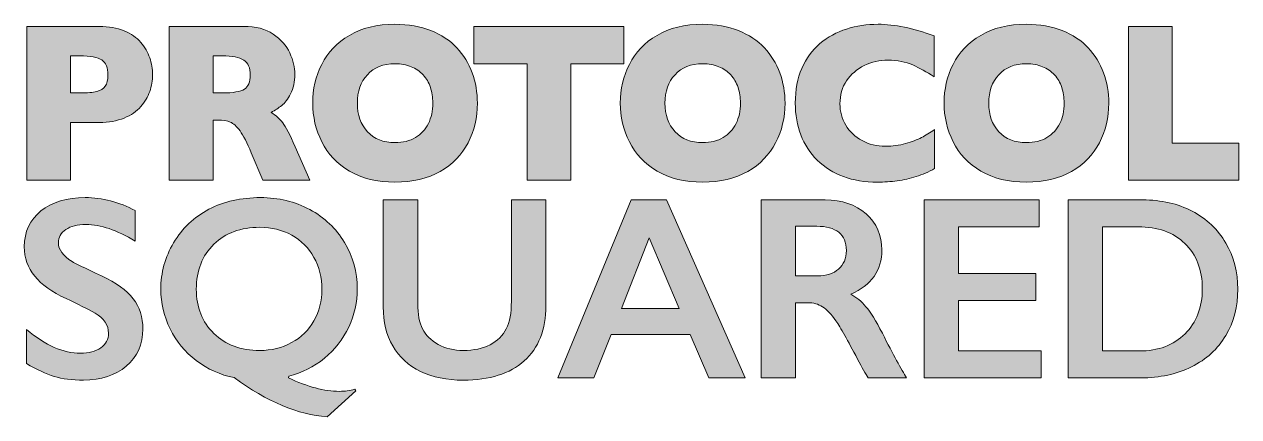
# Model space of a CAD drawing. Header units: inches. Extents: x 16 to 211, y -64 to -1.
import ezdxf

# ---------------------------------------------------------------- set-up
doc = ezdxf.new("R2010")
doc.units = ezdxf.units.IN
doc.header["$MEASUREMENT"] = 0
doc.layers.add('Layer 1', color=7, linetype='Continuous')

# ---------------------------------------------------------------- blocks, each defined once
blk = doc.blocks.new('block 2')
at = {"layer": 'Layer 1', "true_color": 0xffffff}
h = blk.add_hatch(color=7, dxfattribs=at)
h.dxf.hatch_style = 2
edge = h.paths.add_edge_path()
edge.add_spline(control_points=[(36.15, -9.2), (36.15, -10.12), (36, -11.02), (35.7, -11.89), (35.4, -12.77), (34.92, -13.58), (34.26, -14.34), (33.6, -15.09), (32.7, -15.71), (31.57, -16.18), (30.44, -16.65), (29.12, -16.88), (27.59, -16.88), (27.59, -16.88), (22.97, -16.88), (22.97, -16.88), (22.97, -16.88), (22.97, -26.17), (22.97, -26.17), (22.97, -26.17), (15.93, -26.17), (15.93, -26.17), (15.93, -26.17), (15.93, -1.42), (15.93, -1.42), (15.93, -1.42), (27.59, -1.42), (27.59, -1.42), (29.12, -1.42), (30.44, -1.66), (31.57, -2.13), (32.7, -2.61), (33.6, -3.23), (34.26, -3.99), (34.92, -4.75), (35.4, -5.58), (35.7, -6.47), (36, -7.36), (36.15, -8.27), (36.15, -9.2)], knot_values=[0, 0, 0, 0, 1, 1, 1, 2, 2, 2, 3, 3, 3, 4, 4, 4, 5, 5, 5, 6, 6, 6, 7, 7, 7, 8, 8, 8, 9, 9, 9, 10, 10, 10, 11, 11, 11, 12, 12, 12, 13, 13, 13, 13], degree=3, periodic=1)
edge = h.paths.add_edge_path()
edge.add_spline(control_points=[(28.97, -9.24), (28.97, -8.06), (28.64, -7.25), (27.98, -6.82), (27.33, -6.39), (26.15, -6.17), (24.46, -6.17), (24.46, -6.17), (22.97, -6.17), (22.97, -6.17), (22.97, -6.17), (22.97, -12.13), (22.97, -12.13), (22.97, -12.13), (24.49, -12.13), (24.49, -12.13), (25.66, -12.13), (26.56, -12.05), (27.18, -11.9), (27.81, -11.75), (28.27, -11.46), (28.55, -11.04), (28.83, -10.63), (28.97, -10.02), (28.97, -9.24)], knot_values=[0, 0, 0, 0, 1, 1, 1, 2, 2, 2, 3, 3, 3, 4, 4, 4, 5, 5, 5, 6, 6, 6, 7, 7, 7, 8, 8, 8, 8], degree=3, periodic=1)
h = blk.add_hatch(color=7, dxfattribs=at)
h.dxf.hatch_style = 2
edge = h.paths.add_edge_path()
edge.add_spline(control_points=[(61.45, -26.17), (61.45, -26.17), (53.89, -26.17), (53.89, -26.17), (53.89, -26.17), (52.05, -21.77), (52.05, -21.77), (51.38, -20.17), (50.77, -18.99), (50.23, -18.25), (49.7, -17.5), (49.17, -17.03), (48.66, -16.82), (48.15, -16.61), (47.49, -16.51), (46.68, -16.51), (46.68, -16.51), (45.89, -16.51), (45.89, -16.51), (45.89, -16.51), (45.89, -26.17), (45.89, -26.17), (45.89, -26.17), (38.85, -26.17), (38.85, -26.17), (38.85, -26.17), (38.85, -1.42), (38.85, -1.42), (38.85, -1.42), (50.82, -1.42), (50.82, -1.42), (52.76, -1.42), (54.34, -1.83), (55.57, -2.67), (56.81, -3.5), (57.7, -4.51), (58.24, -5.7), (58.79, -6.89), (59.06, -8.02), (59.06, -9.1), (59.06, -10.35), (58.83, -11.4), (58.38, -12.27), (57.92, -13.13), (57.44, -13.76), (56.94, -14.15), (56.43, -14.54), (55.87, -14.92), (55.24, -15.27), (55.99, -15.74), (56.61, -16.29), (57.1, -16.93), (57.59, -17.56), (58.25, -18.85), (59.1, -20.79), (59.1, -20.79), (61.45, -26.17), (61.45, -26.17)], knot_values=[0, 0, 0, 0, 1, 1, 1, 2, 2, 2, 3, 3, 3, 4, 4, 4, 5, 5, 5, 6, 6, 6, 7, 7, 7, 8, 8, 8, 9, 9, 9, 10, 10, 10, 11, 11, 11, 12, 12, 12, 13, 13, 13, 14, 14, 14, 15, 15, 15, 16, 16, 16, 17, 17, 17, 18, 18, 18, 19, 19, 19, 19], degree=3, periodic=1)
edge = h.paths.add_edge_path()
edge.add_spline(control_points=[(51.89, -9.24), (51.89, -8.1), (51.53, -7.3), (50.82, -6.85), (50.12, -6.39), (48.97, -6.17), (47.37, -6.17), (47.37, -6.17), (45.89, -6.17), (45.89, -6.17), (45.89, -6.17), (45.89, -12.13), (45.89, -12.13), (45.89, -12.13), (47.4, -12.13), (47.4, -12.13), (49.12, -12.13), (50.3, -11.93), (50.93, -11.53), (51.57, -11.13), (51.89, -10.37), (51.89, -9.24)], knot_values=[0, 0, 0, 0, 1, 1, 1, 2, 2, 2, 3, 3, 3, 4, 4, 4, 5, 5, 5, 6, 6, 6, 7, 7, 7, 7], degree=3, periodic=1)
h = blk.add_hatch(color=7, dxfattribs=at)
h.dxf.hatch_style = 2
edge = h.paths.add_edge_path()
edge.add_spline(control_points=[(88.43, -13.77), (88.43, -16.08), (87.93, -18.21), (86.92, -20.15), (85.92, -22.09), (84.42, -23.63), (82.43, -24.77), (80.44, -25.92), (78.02, -26.49), (75.17, -26.49), (72.29, -26.49), (69.84, -25.89), (67.84, -24.7), (65.84, -23.51), (64.36, -21.95), (63.39, -20.01), (62.42, -18.07), (61.93, -15.99), (61.93, -13.77), (61.93, -11.55), (62.41, -9.47), (63.38, -7.53), (64.35, -5.6), (65.83, -4.04), (67.83, -2.86), (69.84, -1.67), (72.29, -1.08), (75.17, -1.08), (77.33, -1.08), (79.25, -1.42), (80.94, -2.1), (82.63, -2.77), (84.02, -3.69), (85.11, -4.86), (86.2, -6.02), (87.02, -7.37), (87.59, -8.91), (88.15, -10.45), (88.43, -12.07), (88.43, -13.77)], knot_values=[0, 0, 0, 0, 1, 1, 1, 2, 2, 2, 3, 3, 3, 4, 4, 4, 5, 5, 5, 6, 6, 6, 7, 7, 7, 8, 8, 8, 9, 9, 9, 10, 10, 10, 11, 11, 11, 12, 12, 12, 13, 13, 13, 13], degree=3, periodic=1)
edge = h.paths.add_edge_path()
edge.add_spline(control_points=[(81.25, -13.77), (81.25, -12.85), (81.12, -12), (80.87, -11.23), (80.61, -10.46), (80.22, -9.8), (79.69, -9.23), (79.17, -8.67), (78.53, -8.22), (77.78, -7.91), (77.03, -7.59), (76.16, -7.44), (75.17, -7.44), (73.28, -7.44), (71.8, -8.02), (70.72, -9.19), (69.65, -10.35), (69.11, -11.88), (69.11, -13.77), (69.11, -15.67), (69.65, -17.2), (70.73, -18.37), (71.82, -19.55), (73.3, -20.13), (75.17, -20.13), (76.46, -20.13), (77.56, -19.86), (78.47, -19.32), (79.38, -18.78), (80.07, -18.03), (80.54, -17.07), (81.02, -16.11), (81.25, -15.01), (81.25, -13.77)], knot_values=[0, 0, 0, 0, 1, 1, 1, 2, 2, 2, 3, 3, 3, 4, 4, 4, 5, 5, 5, 6, 6, 6, 7, 7, 7, 8, 8, 8, 9, 9, 9, 10, 10, 10, 11, 11, 11, 11], degree=3, periodic=1)
h = blk.add_hatch(color=7, dxfattribs=at)
h.dxf.hatch_style = 2
h.paths.add_polyline_path([(112.02, -7.44), (103.46, -7.44), (103.46, -26.17), (96.44, -26.17), (96.44, -7.44), (87.88, -7.44), (87.88, -1.42), (112.02, -1.42)])
h = blk.add_hatch(color=7, dxfattribs=at)
h.dxf.hatch_style = 2
edge = h.paths.add_edge_path()
edge.add_spline(control_points=[(137.93, -13.77), (137.93, -16.08), (137.43, -18.21), (136.42, -20.15), (135.42, -22.09), (133.92, -23.63), (131.93, -24.77), (129.95, -25.92), (127.53, -26.49), (124.67, -26.49), (121.79, -26.49), (119.35, -25.89), (117.35, -24.7), (115.35, -23.51), (113.86, -21.95), (112.89, -20.01), (111.92, -18.07), (111.43, -15.99), (111.43, -13.77), (111.43, -11.55), (111.92, -9.47), (112.88, -7.53), (113.85, -5.6), (115.33, -4.04), (117.34, -2.86), (119.34, -1.67), (121.79, -1.08), (124.67, -1.08), (126.83, -1.08), (128.75, -1.42), (130.44, -2.1), (132.13, -2.77), (133.52, -3.69), (134.61, -4.86), (135.7, -6.02), (136.53, -7.37), (137.09, -8.91), (137.65, -10.45), (137.93, -12.07), (137.93, -13.77)], knot_values=[0, 0, 0, 0, 1, 1, 1, 2, 2, 2, 3, 3, 3, 4, 4, 4, 5, 5, 5, 6, 6, 6, 7, 7, 7, 8, 8, 8, 9, 9, 9, 10, 10, 10, 11, 11, 11, 12, 12, 12, 13, 13, 13, 13], degree=3, periodic=1)
edge = h.paths.add_edge_path()
edge.add_spline(control_points=[(130.76, -13.77), (130.76, -12.85), (130.63, -12), (130.37, -11.23), (130.11, -10.46), (129.72, -9.8), (129.2, -9.23), (128.67, -8.67), (128.04, -8.22), (127.29, -7.91), (126.53, -7.59), (125.66, -7.44), (124.67, -7.44), (122.79, -7.44), (121.31, -8.02), (120.23, -9.19), (119.15, -10.35), (118.61, -11.88), (118.61, -13.77), (118.61, -15.67), (119.15, -17.2), (120.24, -18.37), (121.32, -19.55), (122.8, -20.13), (124.67, -20.13), (125.97, -20.13), (127.07, -19.86), (127.98, -19.32), (128.89, -18.78), (129.58, -18.03), (130.05, -17.07), (130.52, -16.11), (130.76, -15.01), (130.76, -13.77)], knot_values=[0, 0, 0, 0, 1, 1, 1, 2, 2, 2, 3, 3, 3, 4, 4, 4, 5, 5, 5, 6, 6, 6, 7, 7, 7, 8, 8, 8, 9, 9, 9, 10, 10, 10, 11, 11, 11, 11], degree=3, periodic=1)
h = blk.add_hatch(color=7, dxfattribs=at)
h.dxf.hatch_style = 2
edge = h.paths.add_edge_path()
edge.add_spline(control_points=[(162.01, -24.31), (161.04, -24.85), (160.06, -25.27), (159.05, -25.6), (158.04, -25.92), (157.02, -26.15), (155.99, -26.28), (154.96, -26.42), (153.9, -26.49), (152.8, -26.49), (150.76, -26.49), (148.94, -26.19), (147.33, -25.6), (145.72, -25), (144.32, -24.12), (143.13, -22.96), (141.95, -21.8), (141.06, -20.44), (140.47, -18.89), (139.88, -17.34), (139.59, -15.63), (139.59, -13.77), (139.59, -11.64), (139.94, -9.78), (140.63, -8.18), (141.33, -6.58), (142.3, -5.25), (143.56, -4.19), (144.81, -3.13), (146.23, -2.34), (147.83, -1.84), (149.44, -1.33), (151.12, -1.08), (152.9, -1.08), (155.55, -1.08), (158.55, -1.7), (161.91, -2.95), (161.91, -2.95), (161.91, -9.52), (161.91, -9.52), (160.75, -8.76), (159.61, -8.13), (158.48, -7.62), (157.35, -7.12), (156.02, -6.86), (154.5, -6.86), (153.14, -6.86), (151.87, -7.15), (150.69, -7.72), (149.51, -8.29), (148.56, -9.11), (147.84, -10.17), (147.12, -11.23), (146.77, -12.47), (146.77, -13.88), (146.77, -15.13), (147.08, -16.28), (147.71, -17.32), (148.34, -18.36), (149.21, -19.19), (150.33, -19.8), (151.45, -20.41), (152.71, -20.72), (154.11, -20.72), (155.24, -20.72), (156.32, -20.58), (157.33, -20.28), (158.34, -19.99), (159.19, -19.67), (159.88, -19.31), (160.57, -18.95), (161.28, -18.53), (162.01, -18.04), (162.01, -18.04), (162.01, -24.31), (162.01, -24.31)], knot_values=[0, 0, 0, 0, 1, 1, 1, 2, 2, 2, 3, 3, 3, 4, 4, 4, 5, 5, 5, 6, 6, 6, 7, 7, 7, 8, 8, 8, 9, 9, 9, 10, 10, 10, 11, 11, 11, 12, 12, 12, 13, 13, 13, 14, 14, 14, 15, 15, 15, 16, 16, 16, 17, 17, 17, 18, 18, 18, 19, 19, 19, 20, 20, 20, 21, 21, 21, 22, 22, 22, 23, 23, 23, 24, 24, 24, 25, 25, 25, 25], degree=3, periodic=1)
h = blk.add_hatch(color=7, dxfattribs=at)
h.dxf.hatch_style = 2
edge = h.paths.add_edge_path()
edge.add_spline(control_points=[(190.03, -13.77), (190.03, -16.08), (189.53, -18.21), (188.52, -20.15), (187.52, -22.09), (186.02, -23.63), (184.03, -24.77), (182.05, -25.92), (179.62, -26.49), (176.77, -26.49), (173.89, -26.49), (171.44, -25.89), (169.45, -24.7), (167.45, -23.51), (165.96, -21.95), (164.99, -20.01), (164.02, -18.07), (163.53, -15.99), (163.53, -13.77), (163.53, -11.55), (164.01, -9.47), (164.98, -7.53), (165.95, -5.6), (167.43, -4.04), (169.44, -2.86), (171.44, -1.67), (173.89, -1.08), (176.77, -1.08), (178.93, -1.08), (180.85, -1.42), (182.54, -2.1), (184.23, -2.77), (185.62, -3.69), (186.71, -4.86), (187.8, -6.02), (188.63, -7.37), (189.19, -8.91), (189.75, -10.45), (190.03, -12.07), (190.03, -13.77)], knot_values=[0, 0, 0, 0, 1, 1, 1, 2, 2, 2, 3, 3, 3, 4, 4, 4, 5, 5, 5, 6, 6, 6, 7, 7, 7, 8, 8, 8, 9, 9, 9, 10, 10, 10, 11, 11, 11, 12, 12, 12, 13, 13, 13, 13], degree=3, periodic=1)
edge = h.paths.add_edge_path()
edge.add_spline(control_points=[(182.85, -13.77), (182.85, -12.85), (182.72, -12), (182.47, -11.23), (182.21, -10.46), (181.82, -9.8), (181.3, -9.23), (180.77, -8.67), (180.14, -8.22), (179.38, -7.91), (178.63, -7.59), (177.76, -7.44), (176.77, -7.44), (174.89, -7.44), (173.4, -8.02), (172.33, -9.19), (171.25, -10.35), (170.71, -11.88), (170.71, -13.77), (170.71, -15.67), (171.25, -17.2), (172.33, -18.37), (173.42, -19.55), (174.9, -20.13), (176.77, -20.13), (178.06, -20.13), (179.17, -19.86), (180.07, -19.32), (180.98, -18.78), (181.67, -18.03), (182.15, -17.07), (182.62, -16.11), (182.85, -15.01), (182.85, -13.77)], knot_values=[0, 0, 0, 0, 1, 1, 1, 2, 2, 2, 3, 3, 3, 4, 4, 4, 5, 5, 5, 6, 6, 6, 7, 7, 7, 8, 8, 8, 9, 9, 9, 10, 10, 10, 11, 11, 11, 11], degree=3, periodic=1)
h = blk.add_hatch(color=7, dxfattribs=at)
h.dxf.hatch_style = 2
h.paths.add_polyline_path([(210.94, -26.17), (193.2, -26.17), (193.2, -1.42), (200.24, -1.42), (200.24, -20.24), (210.94, -20.24)])
at = {"layer": 'Layer 1', "lineweight": 0}
for points in [[(112.02, -7.44), (103.46, -7.44), (103.46, -26.17), (96.44, -26.17), (96.44, -7.44), (87.88, -7.44), (87.88, -1.42), (112.02, -1.42), (112.02, -7.44)], [(210.94, -26.17), (193.2, -26.17), (193.2, -1.42), (200.24, -1.42), (200.24, -20.24), (210.94, -20.24), (210.94, -26.17)]]:
    blk.add_lwpolyline(points, dxfattribs=at)
for points, knots in [([(36.15, -9.2), (36.15, -10.12), (36, -11.02), (35.7, -11.89), (35.4, -12.77), (34.92, -13.58), (34.26, -14.34), (33.6, -15.09), (32.7, -15.71), (31.57, -16.18), (30.44, -16.65), (29.12, -16.88), (27.59, -16.88), (27.59, -16.88), (22.97, -16.88), (22.97, -16.88), (22.97, -16.88), (22.97, -26.17), (22.97, -26.17), (22.97, -26.17), (15.93, -26.17), (15.93, -26.17), (15.93, -26.17), (15.93, -1.42), (15.93, -1.42), (15.93, -1.42), (27.59, -1.42), (27.59, -1.42), (29.12, -1.42), (30.44, -1.66), (31.57, -2.13), (32.7, -2.61), (33.6, -3.23), (34.26, -3.99), (34.92, -4.75), (35.4, -5.58), (35.7, -6.47), (36, -7.36), (36.15, -8.27), (36.15, -9.2)], [0, 0, 0, 0, 1, 1, 1, 2, 2, 2, 3, 3, 3, 4, 4, 4, 5, 5, 5, 6, 6, 6, 7, 7, 7, 8, 8, 8, 9, 9, 9, 10, 10, 10, 11, 11, 11, 12, 12, 12, 13, 13, 13, 13]), ([(61.45, -26.17), (61.45, -26.17), (53.89, -26.17), (53.89, -26.17), (53.89, -26.17), (52.05, -21.77), (52.05, -21.77), (51.38, -20.17), (50.77, -18.99), (50.23, -18.25), (49.7, -17.5), (49.17, -17.03), (48.66, -16.82), (48.15, -16.61), (47.49, -16.51), (46.68, -16.51), (46.68, -16.51), (45.89, -16.51), (45.89, -16.51), (45.89, -16.51), (45.89, -26.17), (45.89, -26.17), (45.89, -26.17), (38.85, -26.17), (38.85, -26.17), (38.85, -26.17), (38.85, -1.42), (38.85, -1.42), (38.85, -1.42), (50.82, -1.42), (50.82, -1.42), (52.76, -1.42), (54.34, -1.83), (55.57, -2.67), (56.81, -3.5), (57.7, -4.51), (58.24, -5.7), (58.79, -6.89), (59.06, -8.02), (59.06, -9.1), (59.06, -10.35), (58.83, -11.4), (58.38, -12.27), (57.92, -13.13), (57.44, -13.76), (56.94, -14.15), (56.43, -14.54), (55.87, -14.92), (55.24, -15.27), (55.99, -15.74), (56.61, -16.29), (57.1, -16.93), (57.59, -17.56), (58.25, -18.85), (59.1, -20.79), (59.1, -20.79), (61.45, -26.17), (61.45, -26.17)], [0, 0, 0, 0, 1, 1, 1, 2, 2, 2, 3, 3, 3, 4, 4, 4, 5, 5, 5, 6, 6, 6, 7, 7, 7, 8, 8, 8, 9, 9, 9, 10, 10, 10, 11, 11, 11, 12, 12, 12, 13, 13, 13, 14, 14, 14, 15, 15, 15, 16, 16, 16, 17, 17, 17, 18, 18, 18, 19, 19, 19, 19]), ([(88.43, -13.77), (88.43, -16.08), (87.93, -18.21), (86.92, -20.15), (85.92, -22.09), (84.42, -23.63), (82.43, -24.77), (80.44, -25.92), (78.02, -26.49), (75.17, -26.49), (72.29, -26.49), (69.84, -25.89), (67.84, -24.7), (65.84, -23.51), (64.36, -21.95), (63.39, -20.01), (62.42, -18.07), (61.93, -15.99), (61.93, -13.77), (61.93, -11.55), (62.41, -9.47), (63.38, -7.53), (64.35, -5.6), (65.83, -4.04), (67.83, -2.86), (69.84, -1.67), (72.29, -1.08), (75.17, -1.08), (77.33, -1.08), (79.25, -1.42), (80.94, -2.1), (82.63, -2.77), (84.02, -3.69), (85.11, -4.86), (86.2, -6.02), (87.02, -7.37), (87.59, -8.91), (88.15, -10.45), (88.43, -12.07), (88.43, -13.77)], [0, 0, 0, 0, 1, 1, 1, 2, 2, 2, 3, 3, 3, 4, 4, 4, 5, 5, 5, 6, 6, 6, 7, 7, 7, 8, 8, 8, 9, 9, 9, 10, 10, 10, 11, 11, 11, 12, 12, 12, 13, 13, 13, 13]), ([(137.93, -13.77), (137.93, -16.08), (137.43, -18.21), (136.42, -20.15), (135.42, -22.09), (133.92, -23.63), (131.93, -24.77), (129.95, -25.92), (127.53, -26.49), (124.67, -26.49), (121.79, -26.49), (119.35, -25.89), (117.35, -24.7), (115.35, -23.51), (113.86, -21.95), (112.89, -20.01), (111.92, -18.07), (111.43, -15.99), (111.43, -13.77), (111.43, -11.55), (111.92, -9.47), (112.88, -7.53), (113.85, -5.6), (115.33, -4.04), (117.34, -2.86), (119.34, -1.67), (121.79, -1.08), (124.67, -1.08), (126.83, -1.08), (128.75, -1.42), (130.44, -2.1), (132.13, -2.77), (133.52, -3.69), (134.61, -4.86), (135.7, -6.02), (136.53, -7.37), (137.09, -8.91), (137.65, -10.45), (137.93, -12.07), (137.93, -13.77)], [0, 0, 0, 0, 1, 1, 1, 2, 2, 2, 3, 3, 3, 4, 4, 4, 5, 5, 5, 6, 6, 6, 7, 7, 7, 8, 8, 8, 9, 9, 9, 10, 10, 10, 11, 11, 11, 12, 12, 12, 13, 13, 13, 13]), ([(162.01, -24.31), (161.04, -24.85), (160.06, -25.27), (159.05, -25.6), (158.04, -25.92), (157.02, -26.15), (155.99, -26.28), (154.96, -26.42), (153.9, -26.49), (152.8, -26.49), (150.76, -26.49), (148.94, -26.19), (147.33, -25.6), (145.72, -25), (144.32, -24.12), (143.13, -22.96), (141.95, -21.8), (141.06, -20.44), (140.47, -18.89), (139.88, -17.34), (139.59, -15.63), (139.59, -13.77), (139.59, -11.64), (139.94, -9.78), (140.63, -8.18), (141.33, -6.58), (142.3, -5.25), (143.56, -4.19), (144.81, -3.13), (146.23, -2.34), (147.83, -1.84), (149.44, -1.33), (151.12, -1.08), (152.9, -1.08), (155.55, -1.08), (158.55, -1.7), (161.91, -2.95), (161.91, -2.95), (161.91, -9.52), (161.91, -9.52), (160.75, -8.76), (159.61, -8.13), (158.48, -7.62), (157.35, -7.12), (156.02, -6.86), (154.5, -6.86), (153.14, -6.86), (151.87, -7.15), (150.69, -7.72), (149.51, -8.29), (148.56, -9.11), (147.84, -10.17), (147.12, -11.23), (146.77, -12.47), (146.77, -13.88), (146.77, -15.13), (147.08, -16.28), (147.71, -17.32), (148.34, -18.36), (149.21, -19.19), (150.33, -19.8), (151.45, -20.41), (152.71, -20.72), (154.11, -20.72), (155.24, -20.72), (156.32, -20.58), (157.33, -20.28), (158.34, -19.99), (159.19, -19.67), (159.88, -19.31), (160.57, -18.95), (161.28, -18.53), (162.01, -18.04), (162.01, -18.04), (162.01, -24.31), (162.01, -24.31)], [0, 0, 0, 0, 1, 1, 1, 2, 2, 2, 3, 3, 3, 4, 4, 4, 5, 5, 5, 6, 6, 6, 7, 7, 7, 8, 8, 8, 9, 9, 9, 10, 10, 10, 11, 11, 11, 12, 12, 12, 13, 13, 13, 14, 14, 14, 15, 15, 15, 16, 16, 16, 17, 17, 17, 18, 18, 18, 19, 19, 19, 20, 20, 20, 21, 21, 21, 22, 22, 22, 23, 23, 23, 24, 24, 24, 25, 25, 25, 25]), ([(190.03, -13.77), (190.03, -16.08), (189.53, -18.21), (188.52, -20.15), (187.52, -22.09), (186.02, -23.63), (184.03, -24.77), (182.05, -25.92), (179.62, -26.49), (176.77, -26.49), (173.89, -26.49), (171.44, -25.89), (169.45, -24.7), (167.45, -23.51), (165.96, -21.95), (164.99, -20.01), (164.02, -18.07), (163.53, -15.99), (163.53, -13.77), (163.53, -11.55), (164.01, -9.47), (164.98, -7.53), (165.95, -5.6), (167.43, -4.04), (169.44, -2.86), (171.44, -1.67), (173.89, -1.08), (176.77, -1.08), (178.93, -1.08), (180.85, -1.42), (182.54, -2.1), (184.23, -2.77), (185.62, -3.69), (186.71, -4.86), (187.8, -6.02), (188.63, -7.37), (189.19, -8.91), (189.75, -10.45), (190.03, -12.07), (190.03, -13.77)], [0, 0, 0, 0, 1, 1, 1, 2, 2, 2, 3, 3, 3, 4, 4, 4, 5, 5, 5, 6, 6, 6, 7, 7, 7, 8, 8, 8, 9, 9, 9, 10, 10, 10, 11, 11, 11, 12, 12, 12, 13, 13, 13, 13]), ([(28.97, -9.24), (28.97, -8.06), (28.64, -7.25), (27.98, -6.82), (27.33, -6.39), (26.15, -6.17), (24.46, -6.17), (24.46, -6.17), (22.97, -6.17), (22.97, -6.17), (22.97, -6.17), (22.97, -12.13), (22.97, -12.13), (22.97, -12.13), (24.49, -12.13), (24.49, -12.13), (25.66, -12.13), (26.56, -12.05), (27.18, -11.9), (27.81, -11.75), (28.27, -11.46), (28.55, -11.04), (28.83, -10.63), (28.97, -10.02), (28.97, -9.24)], [0, 0, 0, 0, 1, 1, 1, 2, 2, 2, 3, 3, 3, 4, 4, 4, 5, 5, 5, 6, 6, 6, 7, 7, 7, 8, 8, 8, 8]), ([(51.89, -9.24), (51.89, -8.1), (51.53, -7.3), (50.82, -6.85), (50.12, -6.39), (48.97, -6.17), (47.37, -6.17), (47.37, -6.17), (45.89, -6.17), (45.89, -6.17), (45.89, -6.17), (45.89, -12.13), (45.89, -12.13), (45.89, -12.13), (47.4, -12.13), (47.4, -12.13), (49.12, -12.13), (50.3, -11.93), (50.93, -11.53), (51.57, -11.13), (51.89, -10.37), (51.89, -9.24)], [0, 0, 0, 0, 1, 1, 1, 2, 2, 2, 3, 3, 3, 4, 4, 4, 5, 5, 5, 6, 6, 6, 7, 7, 7, 7]), ([(81.25, -13.77), (81.25, -12.85), (81.12, -12), (80.87, -11.23), (80.61, -10.46), (80.22, -9.8), (79.69, -9.23), (79.17, -8.67), (78.53, -8.22), (77.78, -7.91), (77.03, -7.59), (76.16, -7.44), (75.17, -7.44), (73.28, -7.44), (71.8, -8.02), (70.72, -9.19), (69.65, -10.35), (69.11, -11.88), (69.11, -13.77), (69.11, -15.67), (69.65, -17.2), (70.73, -18.37), (71.82, -19.55), (73.3, -20.13), (75.17, -20.13), (76.46, -20.13), (77.56, -19.86), (78.47, -19.32), (79.38, -18.78), (80.07, -18.03), (80.54, -17.07), (81.02, -16.11), (81.25, -15.01), (81.25, -13.77)], [0, 0, 0, 0, 1, 1, 1, 2, 2, 2, 3, 3, 3, 4, 4, 4, 5, 5, 5, 6, 6, 6, 7, 7, 7, 8, 8, 8, 9, 9, 9, 10, 10, 10, 11, 11, 11, 11]), ([(130.76, -13.77), (130.76, -12.85), (130.63, -12), (130.37, -11.23), (130.11, -10.46), (129.72, -9.8), (129.2, -9.23), (128.67, -8.67), (128.04, -8.22), (127.29, -7.91), (126.53, -7.59), (125.66, -7.44), (124.67, -7.44), (122.79, -7.44), (121.31, -8.02), (120.23, -9.19), (119.15, -10.35), (118.61, -11.88), (118.61, -13.77), (118.61, -15.67), (119.15, -17.2), (120.24, -18.37), (121.32, -19.55), (122.8, -20.13), (124.67, -20.13), (125.97, -20.13), (127.07, -19.86), (127.98, -19.32), (128.89, -18.78), (129.58, -18.03), (130.05, -17.07), (130.52, -16.11), (130.76, -15.01), (130.76, -13.77)], [0, 0, 0, 0, 1, 1, 1, 2, 2, 2, 3, 3, 3, 4, 4, 4, 5, 5, 5, 6, 6, 6, 7, 7, 7, 8, 8, 8, 9, 9, 9, 10, 10, 10, 11, 11, 11, 11]), ([(182.85, -13.77), (182.85, -12.85), (182.72, -12), (182.47, -11.23), (182.21, -10.46), (181.82, -9.8), (181.3, -9.23), (180.77, -8.67), (180.14, -8.22), (179.38, -7.91), (178.63, -7.59), (177.76, -7.44), (176.77, -7.44), (174.89, -7.44), (173.4, -8.02), (172.33, -9.19), (171.25, -10.35), (170.71, -11.88), (170.71, -13.77), (170.71, -15.67), (171.25, -17.2), (172.33, -18.37), (173.42, -19.55), (174.9, -20.13), (176.77, -20.13), (178.06, -20.13), (179.17, -19.86), (180.07, -19.32), (180.98, -18.78), (181.67, -18.03), (182.15, -17.07), (182.62, -16.11), (182.85, -15.01), (182.85, -13.77)], [0, 0, 0, 0, 1, 1, 1, 2, 2, 2, 3, 3, 3, 4, 4, 4, 5, 5, 5, 6, 6, 6, 7, 7, 7, 8, 8, 8, 9, 9, 9, 10, 10, 10, 11, 11, 11, 11])]:
    blk.add_open_spline(points, degree=3, knots=knots, dxfattribs=at)
blk = doc.blocks.new('block 3')
at = {"layer": 'Layer 1', "true_color": 0xffffff}
h = blk.add_hatch(color=7, dxfattribs=at)
h.dxf.hatch_style = 2
edge = h.paths.add_edge_path()
edge.add_spline(control_points=[(25.3, -28.98), (28.09, -28.98), (30.77, -29.68), (33.36, -31.07), (33.36, -31.07), (33.36, -35.99), (33.36, -35.99), (30.39, -34.2), (27.76, -33.31), (25.46, -33.31), (24.07, -33.31), (22.98, -33.58), (22.19, -34.12), (21.4, -34.66), (21.01, -35.38), (21.01, -36.28), (21.01, -37.36), (21.74, -38.36), (23.21, -39.28), (23.62, -39.55), (25.19, -40.31), (27.94, -41.57), (30.29, -42.68), (31.99, -43.91), (33.03, -45.26), (34.07, -46.62), (34.59, -48.24), (34.59, -50.14), (34.59, -52.61), (33.7, -54.59), (31.93, -56.1), (30.16, -57.61), (27.87, -58.37), (25.05, -58.37), (23.22, -58.37), (21.64, -58.17), (20.32, -57.76), (19, -57.36), (17.52, -56.67), (15.88, -55.68), (15.88, -55.68), (15.88, -50.23), (15.88, -50.23), (18.95, -52.77), (21.83, -54.04), (24.54, -54.04), (25.89, -54.04), (26.99, -53.75), (27.82, -53.16), (28.65, -52.57), (29.07, -51.79), (29.07, -50.82), (29.07, -49.49), (28.35, -48.41), (26.9, -47.58), (25.69, -46.92), (24.14, -46.14), (22.24, -45.22), (19.99, -44.2), (18.3, -43), (17.19, -41.63), (16.07, -40.27), (15.52, -38.68), (15.52, -36.88), (15.52, -34.47), (16.41, -32.55), (18.2, -31.12), (19.99, -29.69), (22.36, -28.98), (25.3, -28.98)], knot_values=[0, 0, 0, 0, 1, 1, 1, 2, 2, 2, 3, 3, 3, 4, 4, 4, 5, 5, 5, 6, 6, 6, 7, 7, 7, 8, 8, 8, 9, 9, 9, 10, 10, 10, 11, 11, 11, 12, 12, 12, 13, 13, 13, 14, 14, 14, 15, 15, 15, 16, 16, 16, 17, 17, 17, 18, 18, 18, 19, 19, 19, 20, 20, 20, 21, 21, 21, 22, 22, 22, 23, 23, 23, 23], degree=3, periodic=1)
h = blk.add_hatch(color=7, dxfattribs=at)
h.dxf.hatch_style = 2
edge = h.paths.add_edge_path()
edge.add_spline(control_points=[(53.54, -28.98), (56.42, -28.98), (59.06, -29.62), (61.44, -30.9), (63.83, -32.18), (65.7, -33.95), (67.06, -36.22), (68.42, -38.49), (69.1, -40.96), (69.1, -43.64), (69.1, -45.82), (68.64, -47.88), (67.72, -49.84), (66.8, -51.79), (65.49, -53.46), (63.8, -54.84), (62.11, -56.22), (60.2, -57.18), (58.07, -57.71), (58.07, -57.71), (58.03, -58), (58.03, -58), (61.09, -59.45), (63.82, -60.17), (66.21, -60.17), (67.1, -60.17), (67.93, -60.06), (68.69, -59.84), (68.69, -59.84), (68.86, -60.09), (68.86, -60.09), (68.86, -60.09), (64.24, -64.25), (64.24, -64.25), (59.6, -63.95), (54.61, -61.85), (49.29, -57.96), (47.05, -57.52), (45.02, -56.6), (43.19, -55.21), (41.37, -53.81), (39.96, -52.11), (38.97, -50.1), (37.98, -48.09), (37.48, -45.98), (37.48, -43.77), (37.48, -41.09), (38.17, -38.58), (39.55, -36.24), (40.93, -33.9), (42.83, -32.11), (45.23, -30.86), (47.64, -29.61), (50.41, -28.98), (53.54, -28.98)], knot_values=[0, 0, 0, 0, 1, 1, 1, 2, 2, 2, 3, 3, 3, 4, 4, 4, 5, 5, 5, 6, 6, 6, 7, 7, 7, 8, 8, 8, 9, 9, 9, 10, 10, 10, 11, 11, 11, 12, 12, 12, 13, 13, 13, 14, 14, 14, 15, 15, 15, 16, 16, 16, 17, 17, 17, 18, 18, 18, 18], degree=3, periodic=1)
edge = h.paths.add_edge_path()
edge.add_spline(control_points=[(43.2, -43.72), (43.2, -46.65), (44.14, -49.03), (46.01, -50.85), (47.89, -52.68), (50.35, -53.59), (53.4, -53.59), (55.28, -53.59), (56.99, -53.17), (58.53, -52.33), (60.07, -51.49), (61.27, -50.31), (62.12, -48.81), (62.98, -47.31), (63.4, -45.62), (63.4, -43.77), (63.4, -41.85), (62.98, -40.13), (62.13, -38.6), (61.28, -37.07), (60.09, -35.88), (58.55, -35.03), (57.01, -34.18), (55.3, -33.76), (53.4, -33.76), (50.35, -33.76), (47.89, -34.67), (46.01, -36.5), (44.14, -38.32), (43.2, -40.73), (43.2, -43.72)], knot_values=[0, 0, 0, 0, 1, 1, 1, 2, 2, 2, 3, 3, 3, 4, 4, 4, 5, 5, 5, 6, 6, 6, 7, 7, 7, 8, 8, 8, 9, 9, 9, 10, 10, 10, 10], degree=3, periodic=1)
h = blk.add_hatch(color=7, dxfattribs=at)
h.dxf.hatch_style = 2
edge = h.paths.add_edge_path()
edge.add_spline(control_points=[(78.83, -29.35), (78.83, -29.35), (78.83, -46.02), (78.83, -46.02), (78.83, -47.73), (79.08, -49.09), (79.6, -50.1), (80.11, -51.12), (80.95, -51.95), (82.11, -52.61), (83.27, -53.26), (84.62, -53.59), (86.17, -53.59), (87.86, -53.59), (89.3, -53.28), (90.48, -52.66), (91.67, -52.03), (92.53, -51.19), (93.08, -50.11), (93.63, -49.04), (93.9, -47.55), (93.9, -45.65), (93.9, -45.65), (93.9, -29.35), (93.9, -29.35), (93.9, -29.35), (99.44, -29.35), (99.44, -29.35), (99.44, -29.35), (99.44, -46.37), (99.44, -46.37), (99.44, -50.23), (98.28, -53.19), (95.97, -55.26), (93.66, -57.33), (90.39, -58.37), (86.17, -58.37), (83.52, -58.37), (81.22, -57.9), (79.27, -56.95), (77.32, -56.01), (75.83, -54.65), (74.81, -52.86), (73.78, -51.08), (73.27, -48.98), (73.27, -46.58), (73.27, -46.58), (73.27, -29.35), (73.27, -29.35), (73.27, -29.35), (78.83, -29.35), (78.83, -29.35)], knot_values=[0, 0, 0, 0, 1, 1, 1, 2, 2, 2, 3, 3, 3, 4, 4, 4, 5, 5, 5, 6, 6, 6, 7, 7, 7, 8, 8, 8, 9, 9, 9, 10, 10, 10, 11, 11, 11, 12, 12, 12, 13, 13, 13, 14, 14, 14, 15, 15, 15, 16, 16, 16, 17, 17, 17, 17], degree=3, periodic=1)
h = blk.add_hatch(color=7, dxfattribs=at)
h.dxf.hatch_style = 2
h.paths.add_polyline_path([(118.86, -29.35), (131.51, -58), (125.67, -58), (122.69, -51.03), (109.96, -51.03), (107.19, -58), (101.39, -58), (113.2, -29.35)])
h.paths.add_polyline_path([(111.64, -46.82), (120.89, -46.82), (116.05, -35.48)])
h = blk.add_hatch(color=7, dxfattribs=at)
h.dxf.hatch_style = 2
edge = h.paths.add_edge_path()
edge.add_spline(control_points=[(144.39, -29.35), (147.09, -29.35), (149.28, -30.09), (150.98, -31.58), (152.67, -33.07), (153.52, -35.02), (153.52, -37.41), (153.52, -39.04), (153.1, -40.45), (152.26, -41.66), (151.42, -42.87), (150.17, -43.83), (148.52, -44.53), (149.43, -45.02), (150.24, -45.69), (150.96, -46.54), (151.67, -47.38), (152.55, -48.81), (153.6, -50.82), (155.35, -54.29), (156.65, -56.69), (157.5, -58), (157.5, -58), (151.32, -58), (151.32, -58), (150.9, -57.37), (150.33, -56.37), (149.6, -54.98), (148.02, -51.94), (146.85, -49.88), (146.12, -48.82), (145.38, -47.76), (144.67, -47.01), (143.98, -46.57), (143.3, -46.12), (142.51, -45.9), (141.62, -45.9), (141.62, -45.9), (139.62, -45.9), (139.62, -45.9), (139.62, -45.9), (139.62, -58), (139.62, -58), (139.62, -58), (134.08, -58), (134.08, -58), (134.08, -58), (134.08, -29.35), (134.08, -29.35), (134.08, -29.35), (144.39, -29.35), (144.39, -29.35)], knot_values=[0, 0, 0, 0, 1, 1, 1, 2, 2, 2, 3, 3, 3, 4, 4, 4, 5, 5, 5, 6, 6, 6, 7, 7, 7, 8, 8, 8, 9, 9, 9, 10, 10, 10, 11, 11, 11, 12, 12, 12, 13, 13, 13, 14, 14, 14, 15, 15, 15, 16, 16, 16, 17, 17, 17, 17], degree=3, periodic=1)
edge = h.paths.add_edge_path()
edge.add_spline(control_points=[(143.14, -41.57), (144.59, -41.57), (145.73, -41.21), (146.56, -40.48), (147.38, -39.76), (147.8, -38.77), (147.8, -37.51), (147.8, -36.2), (147.39, -35.22), (146.57, -34.57), (145.75, -33.92), (144.58, -33.59), (143.06, -33.59), (143.06, -33.59), (139.62, -33.59), (139.62, -33.59), (139.62, -33.59), (139.62, -41.57), (139.62, -41.57), (139.62, -41.57), (143.14, -41.57), (143.14, -41.57)], knot_values=[0, 0, 0, 0, 1, 1, 1, 2, 2, 2, 3, 3, 3, 4, 4, 4, 5, 5, 5, 6, 6, 6, 7, 7, 7, 7], degree=3, periodic=1)
h = blk.add_hatch(color=7, dxfattribs=at)
h.dxf.hatch_style = 2
h.paths.add_polyline_path([(178.85, -29.35), (178.85, -33.68), (165.87, -33.68), (165.87, -41.2), (178.29, -41.2), (178.29, -45.53), (165.87, -45.53), (165.87, -53.67), (179.13, -53.67), (179.13, -58), (160.33, -58), (160.33, -29.35)])
h = blk.add_hatch(color=7, dxfattribs=at)
h.dxf.hatch_style = 2
edge = h.paths.add_edge_path()
edge.add_spline(control_points=[(195.5, -29.35), (198.48, -29.35), (201.13, -29.96), (203.46, -31.17), (205.78, -32.39), (207.59, -34.1), (208.87, -36.3), (210.16, -38.5), (210.8, -40.98), (210.8, -43.72), (210.8, -46.53), (210.16, -49.01), (208.86, -51.18), (207.57, -53.35), (205.74, -55.03), (203.36, -56.21), (200.98, -57.4), (198.25, -58), (195.17, -58), (195.17, -58), (183.51, -58), (183.51, -58), (183.51, -58), (183.51, -29.35), (183.51, -29.35), (183.51, -29.35), (195.5, -29.35), (195.5, -29.35)], knot_values=[0, 0, 0, 0, 1, 1, 1, 2, 2, 2, 3, 3, 3, 4, 4, 4, 5, 5, 5, 6, 6, 6, 7, 7, 7, 8, 8, 8, 9, 9, 9, 9], degree=3, periodic=1)
edge = h.paths.add_edge_path()
edge.add_spline(control_points=[(194.93, -53.67), (197.99, -53.67), (200.45, -52.75), (202.3, -50.91), (204.15, -49.07), (205.08, -46.66), (205.08, -43.68), (205.08, -40.59), (204.15, -38.15), (202.28, -36.36), (200.41, -34.57), (197.9, -33.68), (194.74, -33.68), (194.74, -33.68), (189.04, -33.68), (189.04, -33.68), (189.04, -33.68), (189.04, -53.67), (189.04, -53.67), (189.04, -53.67), (194.93, -53.67), (194.93, -53.67)], knot_values=[0, 0, 0, 0, 1, 1, 1, 2, 2, 2, 3, 3, 3, 4, 4, 4, 5, 5, 5, 6, 6, 6, 7, 7, 7, 7], degree=3, periodic=1)
at = {"layer": 'Layer 1', "lineweight": 0}
for points in [[(118.86, -29.35), (131.51, -58), (125.67, -58), (122.69, -51.03), (109.96, -51.03), (107.19, -58), (101.39, -58), (113.2, -29.35), (118.86, -29.35)], [(178.85, -29.35), (178.85, -33.68), (165.87, -33.68), (165.87, -41.2), (178.29, -41.2), (178.29, -45.53), (165.87, -45.53), (165.87, -53.67), (179.13, -53.67), (179.13, -58), (160.33, -58), (160.33, -29.35), (178.85, -29.35)], [(111.64, -46.82), (120.89, -46.82), (116.05, -35.48), (111.64, -46.82)]]:
    blk.add_lwpolyline(points, dxfattribs=at)
for points, knots in [([(25.3, -28.98), (28.09, -28.98), (30.77, -29.68), (33.36, -31.07), (33.36, -31.07), (33.36, -35.99), (33.36, -35.99), (30.39, -34.2), (27.76, -33.31), (25.46, -33.31), (24.07, -33.31), (22.98, -33.58), (22.19, -34.12), (21.4, -34.66), (21.01, -35.38), (21.01, -36.28), (21.01, -37.36), (21.74, -38.36), (23.21, -39.28), (23.62, -39.55), (25.19, -40.31), (27.94, -41.57), (30.29, -42.68), (31.99, -43.91), (33.03, -45.26), (34.07, -46.62), (34.59, -48.24), (34.59, -50.14), (34.59, -52.61), (33.7, -54.59), (31.93, -56.1), (30.16, -57.61), (27.87, -58.37), (25.05, -58.37), (23.22, -58.37), (21.64, -58.17), (20.32, -57.76), (19, -57.36), (17.52, -56.67), (15.88, -55.68), (15.88, -55.68), (15.88, -50.23), (15.88, -50.23), (18.95, -52.77), (21.83, -54.04), (24.54, -54.04), (25.89, -54.04), (26.99, -53.75), (27.82, -53.16), (28.65, -52.57), (29.07, -51.79), (29.07, -50.82), (29.07, -49.49), (28.35, -48.41), (26.9, -47.58), (25.69, -46.92), (24.14, -46.14), (22.24, -45.22), (19.99, -44.2), (18.3, -43), (17.19, -41.63), (16.07, -40.27), (15.52, -38.68), (15.52, -36.88), (15.52, -34.47), (16.41, -32.55), (18.2, -31.12), (19.99, -29.69), (22.36, -28.98), (25.3, -28.98)], [0, 0, 0, 0, 1, 1, 1, 2, 2, 2, 3, 3, 3, 4, 4, 4, 5, 5, 5, 6, 6, 6, 7, 7, 7, 8, 8, 8, 9, 9, 9, 10, 10, 10, 11, 11, 11, 12, 12, 12, 13, 13, 13, 14, 14, 14, 15, 15, 15, 16, 16, 16, 17, 17, 17, 18, 18, 18, 19, 19, 19, 20, 20, 20, 21, 21, 21, 22, 22, 22, 23, 23, 23, 23]), ([(53.54, -28.98), (56.42, -28.98), (59.06, -29.62), (61.44, -30.9), (63.83, -32.18), (65.7, -33.95), (67.06, -36.22), (68.42, -38.49), (69.1, -40.96), (69.1, -43.64), (69.1, -45.82), (68.64, -47.88), (67.72, -49.84), (66.8, -51.79), (65.49, -53.46), (63.8, -54.84), (62.11, -56.22), (60.2, -57.18), (58.07, -57.71), (58.07, -57.71), (58.03, -58), (58.03, -58), (61.09, -59.45), (63.82, -60.17), (66.21, -60.17), (67.1, -60.17), (67.93, -60.06), (68.69, -59.84), (68.69, -59.84), (68.86, -60.09), (68.86, -60.09), (68.86, -60.09), (64.24, -64.25), (64.24, -64.25), (59.6, -63.95), (54.61, -61.85), (49.29, -57.96), (47.05, -57.52), (45.02, -56.6), (43.19, -55.21), (41.37, -53.81), (39.96, -52.11), (38.97, -50.1), (37.98, -48.09), (37.48, -45.98), (37.48, -43.77), (37.48, -41.09), (38.17, -38.58), (39.55, -36.24), (40.93, -33.9), (42.83, -32.11), (45.23, -30.86), (47.64, -29.61), (50.41, -28.98), (53.54, -28.98)], [0, 0, 0, 0, 1, 1, 1, 2, 2, 2, 3, 3, 3, 4, 4, 4, 5, 5, 5, 6, 6, 6, 7, 7, 7, 8, 8, 8, 9, 9, 9, 10, 10, 10, 11, 11, 11, 12, 12, 12, 13, 13, 13, 14, 14, 14, 15, 15, 15, 16, 16, 16, 17, 17, 17, 18, 18, 18, 18]), ([(78.83, -29.35), (78.83, -29.35), (78.83, -46.02), (78.83, -46.02), (78.83, -47.73), (79.08, -49.09), (79.6, -50.1), (80.11, -51.12), (80.95, -51.95), (82.11, -52.61), (83.27, -53.26), (84.62, -53.59), (86.17, -53.59), (87.86, -53.59), (89.3, -53.28), (90.48, -52.66), (91.67, -52.03), (92.53, -51.19), (93.08, -50.11), (93.63, -49.04), (93.9, -47.55), (93.9, -45.65), (93.9, -45.65), (93.9, -29.35), (93.9, -29.35), (93.9, -29.35), (99.44, -29.35), (99.44, -29.35), (99.44, -29.35), (99.44, -46.37), (99.44, -46.37), (99.44, -50.23), (98.28, -53.19), (95.97, -55.26), (93.66, -57.33), (90.39, -58.37), (86.17, -58.37), (83.52, -58.37), (81.22, -57.9), (79.27, -56.95), (77.32, -56.01), (75.83, -54.65), (74.81, -52.86), (73.78, -51.08), (73.27, -48.98), (73.27, -46.58), (73.27, -46.58), (73.27, -29.35), (73.27, -29.35), (73.27, -29.35), (78.83, -29.35), (78.83, -29.35)], [0, 0, 0, 0, 1, 1, 1, 2, 2, 2, 3, 3, 3, 4, 4, 4, 5, 5, 5, 6, 6, 6, 7, 7, 7, 8, 8, 8, 9, 9, 9, 10, 10, 10, 11, 11, 11, 12, 12, 12, 13, 13, 13, 14, 14, 14, 15, 15, 15, 16, 16, 16, 17, 17, 17, 17]), ([(144.39, -29.35), (147.09, -29.35), (149.28, -30.09), (150.98, -31.58), (152.67, -33.07), (153.52, -35.02), (153.52, -37.41), (153.52, -39.04), (153.1, -40.45), (152.26, -41.66), (151.42, -42.87), (150.17, -43.83), (148.52, -44.53), (149.43, -45.02), (150.24, -45.69), (150.96, -46.54), (151.67, -47.38), (152.55, -48.81), (153.6, -50.82), (155.35, -54.29), (156.65, -56.69), (157.5, -58), (157.5, -58), (151.32, -58), (151.32, -58), (150.9, -57.37), (150.33, -56.37), (149.6, -54.98), (148.02, -51.94), (146.85, -49.88), (146.12, -48.82), (145.38, -47.76), (144.67, -47.01), (143.98, -46.57), (143.3, -46.12), (142.51, -45.9), (141.62, -45.9), (141.62, -45.9), (139.62, -45.9), (139.62, -45.9), (139.62, -45.9), (139.62, -58), (139.62, -58), (139.62, -58), (134.08, -58), (134.08, -58), (134.08, -58), (134.08, -29.35), (134.08, -29.35), (134.08, -29.35), (144.39, -29.35), (144.39, -29.35)], [0, 0, 0, 0, 1, 1, 1, 2, 2, 2, 3, 3, 3, 4, 4, 4, 5, 5, 5, 6, 6, 6, 7, 7, 7, 8, 8, 8, 9, 9, 9, 10, 10, 10, 11, 11, 11, 12, 12, 12, 13, 13, 13, 14, 14, 14, 15, 15, 15, 16, 16, 16, 17, 17, 17, 17]), ([(195.5, -29.35), (198.48, -29.35), (201.13, -29.96), (203.46, -31.17), (205.78, -32.39), (207.59, -34.1), (208.87, -36.3), (210.16, -38.5), (210.8, -40.98), (210.8, -43.72), (210.8, -46.53), (210.16, -49.01), (208.86, -51.18), (207.57, -53.35), (205.74, -55.03), (203.36, -56.21), (200.98, -57.4), (198.25, -58), (195.17, -58), (195.17, -58), (183.51, -58), (183.51, -58), (183.51, -58), (183.51, -29.35), (183.51, -29.35), (183.51, -29.35), (195.5, -29.35), (195.5, -29.35)], [0, 0, 0, 0, 1, 1, 1, 2, 2, 2, 3, 3, 3, 4, 4, 4, 5, 5, 5, 6, 6, 6, 7, 7, 7, 8, 8, 8, 9, 9, 9, 9]), ([(43.2, -43.72), (43.2, -46.65), (44.14, -49.03), (46.01, -50.85), (47.89, -52.68), (50.35, -53.59), (53.4, -53.59), (55.28, -53.59), (56.99, -53.17), (58.53, -52.33), (60.07, -51.49), (61.27, -50.31), (62.12, -48.81), (62.98, -47.31), (63.4, -45.62), (63.4, -43.77), (63.4, -41.85), (62.98, -40.13), (62.13, -38.6), (61.28, -37.07), (60.09, -35.88), (58.55, -35.03), (57.01, -34.18), (55.3, -33.76), (53.4, -33.76), (50.35, -33.76), (47.89, -34.67), (46.01, -36.5), (44.14, -38.32), (43.2, -40.73), (43.2, -43.72)], [0, 0, 0, 0, 1, 1, 1, 2, 2, 2, 3, 3, 3, 4, 4, 4, 5, 5, 5, 6, 6, 6, 7, 7, 7, 8, 8, 8, 9, 9, 9, 10, 10, 10, 10]), ([(143.14, -41.57), (144.59, -41.57), (145.73, -41.21), (146.56, -40.48), (147.38, -39.76), (147.8, -38.77), (147.8, -37.51), (147.8, -36.2), (147.39, -35.22), (146.57, -34.57), (145.75, -33.92), (144.58, -33.59), (143.06, -33.59), (143.06, -33.59), (139.62, -33.59), (139.62, -33.59), (139.62, -33.59), (139.62, -41.57), (139.62, -41.57), (139.62, -41.57), (143.14, -41.57), (143.14, -41.57)], [0, 0, 0, 0, 1, 1, 1, 2, 2, 2, 3, 3, 3, 4, 4, 4, 5, 5, 5, 6, 6, 6, 7, 7, 7, 7]), ([(194.93, -53.67), (197.99, -53.67), (200.45, -52.75), (202.3, -50.91), (204.15, -49.07), (205.08, -46.66), (205.08, -43.68), (205.08, -40.59), (204.15, -38.15), (202.28, -36.36), (200.41, -34.57), (197.9, -33.68), (194.74, -33.68), (194.74, -33.68), (189.04, -33.68), (189.04, -33.68), (189.04, -33.68), (189.04, -53.67), (189.04, -53.67), (189.04, -53.67), (194.93, -53.67), (194.93, -53.67)], [0, 0, 0, 0, 1, 1, 1, 2, 2, 2, 3, 3, 3, 4, 4, 4, 5, 5, 5, 6, 6, 6, 7, 7, 7, 7])]:
    blk.add_open_spline(points, degree=3, knots=knots, dxfattribs=at)

msp = doc.modelspace()

# ---------------------------------------------------------------- block references
at = {"layer": 'Layer 1'}
for name in ['block 2', 'block 3']:
    msp.add_blockref(name, (0, 0), dxfattribs=at)

doc.saveas('drawing.dxf')
